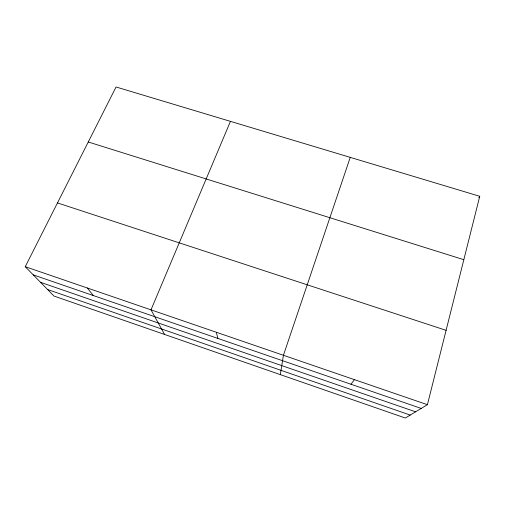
<?xml version="1.0" encoding="UTF-8"?>
<svg xmlns="http://www.w3.org/2000/svg" width="505" height="505" viewBox="0 0 505 505"><rect width="100%" height="100%" fill="white"/><g stroke="black" fill="none" stroke-linecap="round" stroke-linejoin="round"><path stroke-width="0.76" d="M280.338 374.634L283.425 355.28L350.249 157.371M427.419 404.688L479.75 196.293L116.055 86.98L25.25 266.697L53.972 296.056L405.332 418.02L427.419 404.688L25.25 266.697M230.444 121.364L151.001 309.843L164.592 334.455M478.841 197.569L479.75 196.293M350.962 384.242L354.422 379.64M88.261 141.987L463.83 259.696M57.475 202.922L446.092 330.327M33.254 274.878L421.22 408.431M40.539 282.327L415.602 411.815M47.565 289.51L410.218 415.066M87.321 287.995L93.273 295.539M216.342 332.265L217.87 338.432"/></g></svg>
